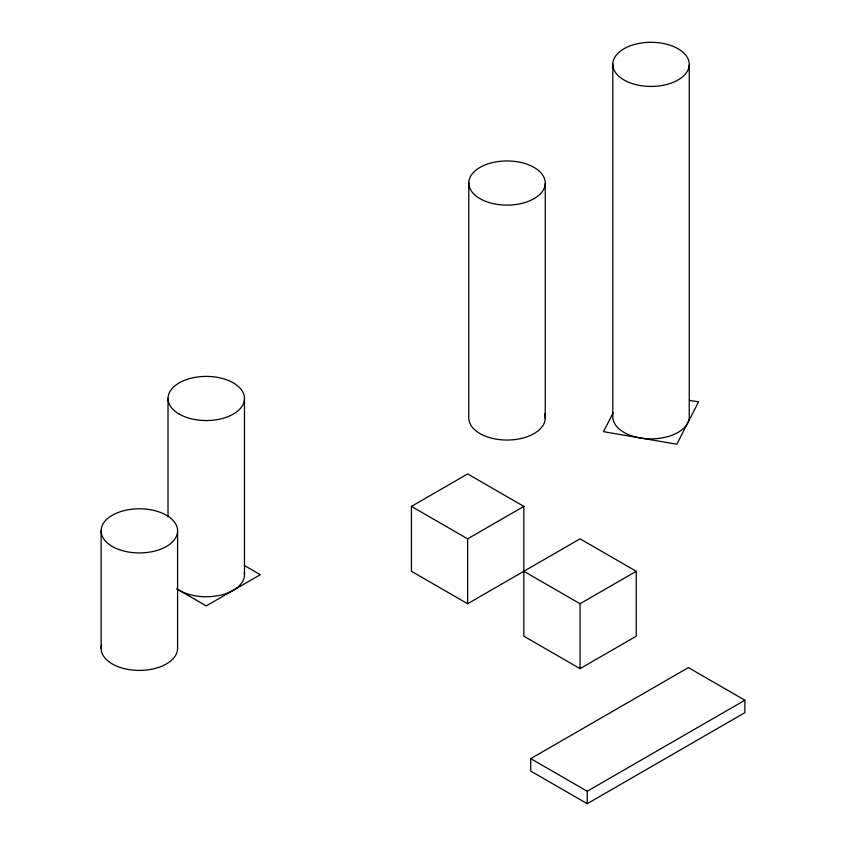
<?xml version="1.0" encoding="UTF-8"?>
<svg xmlns="http://www.w3.org/2000/svg" width="846" height="846" viewBox="0 0 846 846"><rect width="100%" height="100%" fill="white"/><g stroke="black" fill="none" stroke-linecap="round" stroke-linejoin="round"><path stroke-width="1.27" d="M613.149 412.869L603.505 431.682L676.821 444.213L698.542 401.882L689.532 400.348M411.431 506.384L467.637 473.94L523.843 506.384L523.843 636.192L580.049 668.636L636.255 636.192L636.255 571.283L580.049 538.839L467.637 603.737L411.431 571.293L411.431 506.384L467.637 538.839L523.843 506.384M523.843 571.283L580.049 603.737L636.255 571.283M530.738 758.629L688.39 667.6L744.882 700.213L744.882 712.681L587.219 803.7L530.738 771.087L530.738 758.629L587.219 791.243L744.882 700.213M244.547 565.583L260.325 574.688L206.255 605.905L176.962 588.996M689.236 64.941A38.229 22.07 0 0 1 631.042 83.183A38.229 22.07 0 0 1 632.776 44.965A38.229 22.07 0 0 1 689.236 64.941L689.236 417.364A38.229 22.07 0 0 1 650.024 438.852A38.229 22.07 0 0 1 612.8 416.2L612.8 63.788M587.219 791.243L587.219 803.7M580.049 603.737L580.049 668.636M545.226 183.614A38.229 22.07 0 0 1 487.021 201.856A38.229 22.07 0 0 1 488.755 163.638A38.229 22.07 0 0 1 545.226 183.614L545.226 418.559M468.779 182.45L468.779 417.395A38.229 22.07 0 0 0 510.011 439.983A38.229 22.07 0 0 0 544.591 413.948M467.637 538.839L467.637 603.737M244.483 398.477L244.483 574.688M177.586 530.854L177.586 648.332A38.229 22.07 0 0 1 136.343 670.339A38.229 22.07 0 0 1 101.594 644.874M168.016 398.477L168.016 516.832M101.118 530.854L101.118 648.332M244.272 572.382A38.229 22.07 0 0 1 221.197 595.002A38.229 22.07 0 0 1 176.973 588.879M112.317 546.463A38.229 22.07 0 0 0 176.285 536.576A38.229 22.07 0 0 0 129.459 509.535A38.229 22.07 0 0 0 112.317 546.463M179.215 414.085A38.229 22.07 0 0 0 243.183 404.198A38.229 22.07 0 0 0 196.357 377.157A38.229 22.07 0 0 0 179.215 414.085"/></g></svg>
